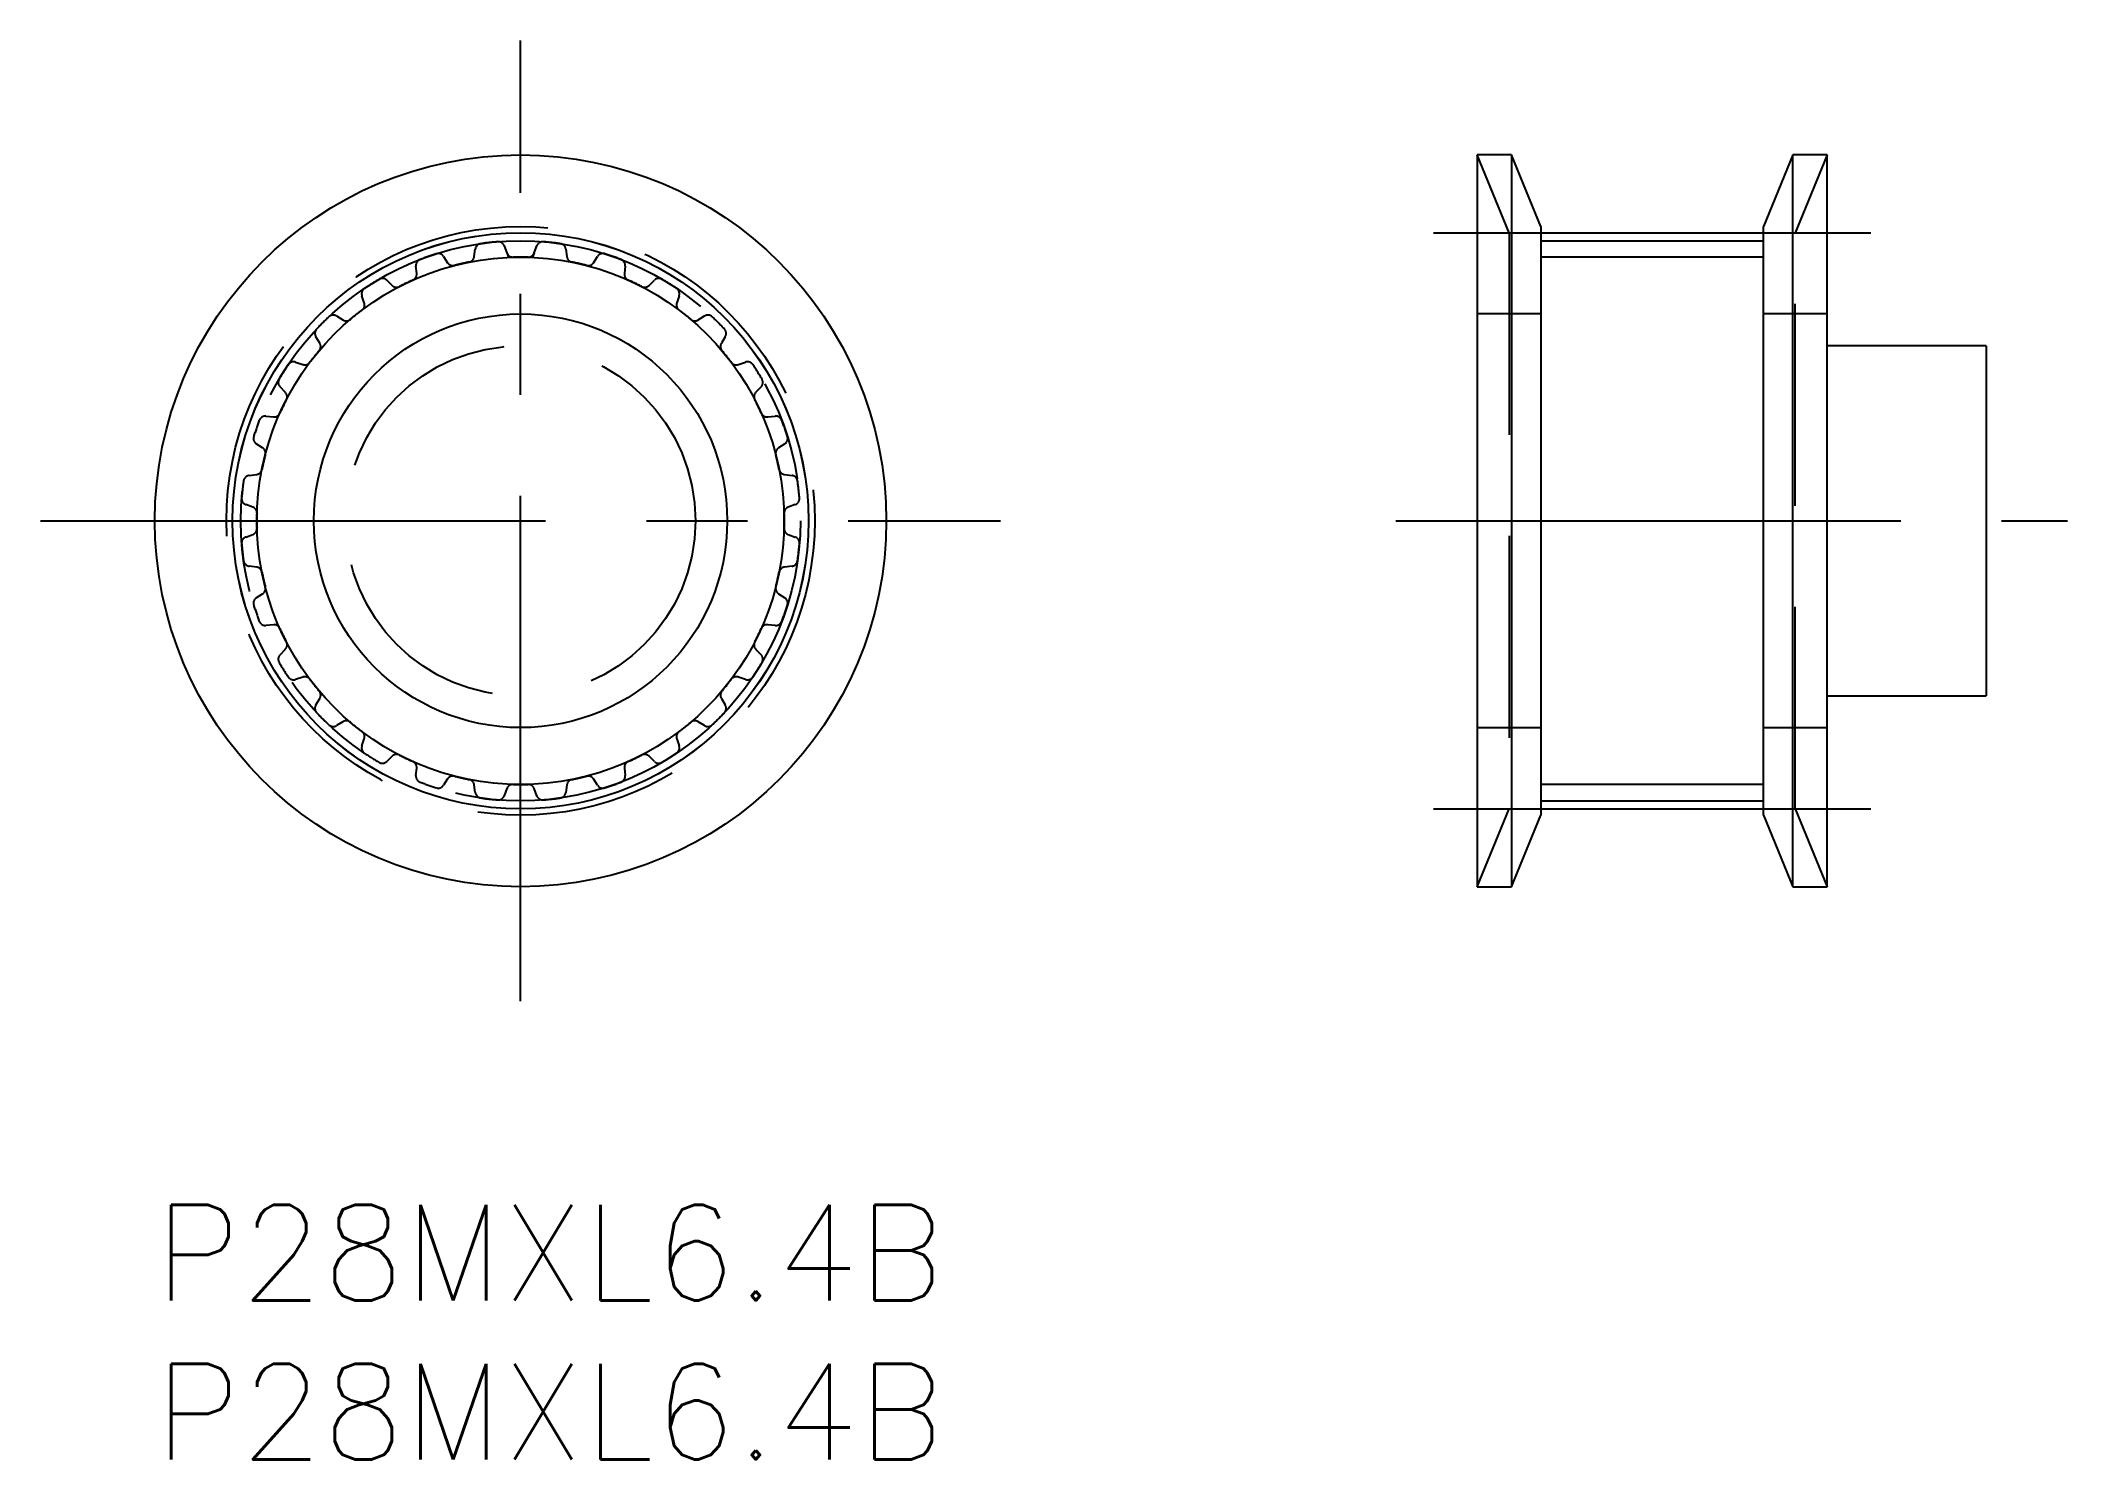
# Model space of a CAD drawing. Extents: x -3.6 to 60.1, y -8 to 36.6.
import ezdxf

# ---------------------------------------------------------------- set-up
doc = ezdxf.new("R2010")
doc.units = 0
doc.header["$LTSCALE"] = 0.5
for name, pattern in [('CENTER', [50.8, 31.75, -6.35, 6.35, -6.35]), ('DASHED', [19.05, 12.7, -6.35]), ('PHANTOM', [63.5, 31.75, -6.35, 6.35, -6.35, 6.35, -6.35])]:
    doc.linetypes.add(name, pattern=pattern)
for name, color, linetype in [('MSM_CENTER', 1, 'CENTER'), ('MSM_CONTINUOUS', 7, 'CONTINUOUS'), ('MSM_DASHED', 4, 'DASHED'), ('MSM_IMAGINARY', 6, 'PHANTOM'), ('MSM_NARROW', 5, 'CONTINUOUS'), ('MSM_PART_NUMBER', 7, 'CONTINUOUS')]:
    doc.layers.add(name, color=color, linetype=linetype)
doc.styles.get("Standard").update_dxf_attribs({"font": 'txt.shx', "height": 3, "bigfont": 'bigfont.shx'})

msp = doc.modelspace()

# ---------------------------------------------------------------- linework, layer by layer
at = {"layer": 'MSM_CENTER'}
for p, q in [((11.5, 6.406), (11.5, 36.594)), ((40.207, 30.555), (53.957, 30.555)), ((-3.594, 21.5), (26.594, 21.5)), ((39.022, 21.5), (60.142, 21.5)), ((40.207, 12.445), (53.957, 12.445))]:
    msp.add_line(p, q, dxfattribs=at)
msp.add_circle((11.5, 21.5), 9.055, dxfattribs=at)
at = {"layer": 'MSM_CONTINUOUS'}
for p, q in [((42.662, 33), (41.582, 33)), ((41.582, 33), (41.582, 10)), ((43.582, 30.75), (42.662, 33)), ((42.662, 33), (42.662, 10)), ((51.501, 33), (50.582, 30.75)), ((52.582, 33), (51.501, 33)), ((51.501, 10), (51.501, 33)), ((52.582, 10), (52.582, 33)), ((43.582, 30.75), (43.582, 12.25)), ((50.582, 12.25), (50.582, 30.75)), ((43.582, 30.3), (50.582, 30.3)), ((57.582, 27), (52.582, 27)), ((57.582, 27), (57.582, 16)), ((52.582, 16), (57.582, 16)), ((42.662, 10), (43.582, 12.25)), ((43.582, 12.7), (50.582, 12.7)), ((50.582, 12.25), (51.501, 10)), ((41.582, 10), (42.662, 10)), ((51.501, 10), (52.582, 10))]:
    msp.add_line(p, q, dxfattribs=at)
for radius in [11.5, 9.054, 6.5]:
    msp.add_circle((11.5, 21.5), radius, dxfattribs=at)
at = {"layer": 'MSM_DASHED'}
for p, q in [((42.582, 30.554), (41.582, 33)), ((52.582, 33), (51.582, 30.554)), ((10.046, 29.803), (10.075, 30.037)), ((10.989, 30.14), (11.07, 29.918)), ((11.93, 29.918), (12.011, 30.14)), ((12.925, 30.037), (12.954, 29.803)), ((42.582, 30.554), (42.582, 12.446)), ((51.582, 12.446), (51.582, 30.554)), ((8.235, 29.271), (8.211, 29.506)), ((9.08, 29.81), (9.208, 29.611)), ((13.792, 29.611), (13.92, 29.81)), ((14.789, 29.506), (14.765, 29.271)), ((7.291, 29.063), (7.46, 28.898)), ((15.54, 28.898), (15.709, 29.063)), ((6.587, 28.35), (6.512, 28.573)), ((16.488, 28.573), (16.413, 28.35)), ((5.714, 27.937), (5.915, 27.814)), ((17.085, 27.814), (17.286, 27.937)), ((43.582, 28), (41.582, 28)), ((52.582, 28), (50.582, 28)), ((5.186, 27.085), (5.063, 27.286)), ((17.937, 27.286), (17.814, 27.085)), ((4.427, 26.488), (4.65, 26.413)), ((18.35, 26.413), (18.573, 26.488)), ((4.102, 25.54), (3.937, 25.709)), ((19.063, 25.709), (18.898, 25.54)), ((3.494, 24.789), (3.729, 24.765)), ((19.271, 24.765), (19.506, 24.789)), ((3.389, 23.792), (3.19, 23.92)), ((19.81, 23.92), (19.611, 23.792)), ((2.963, 22.925), (3.197, 22.954)), ((19.803, 22.954), (20.037, 22.925)), ((3.082, 21.93), (2.86, 22.011)), ((20.14, 22.011), (19.918, 21.93)), ((2.86, 20.989), (3.082, 21.07)), ((19.918, 21.07), (20.14, 20.989)), ((3.197, 20.046), (2.963, 20.075)), ((20.037, 20.075), (19.803, 20.046)), ((3.19, 19.08), (3.389, 19.208)), ((19.611, 19.208), (19.81, 19.08)), ((3.729, 18.235), (3.494, 18.211)), ((19.506, 18.211), (19.271, 18.235)), ((3.937, 17.291), (4.102, 17.46)), ((18.898, 17.46), (19.063, 17.291)), ((4.65, 16.587), (4.427, 16.512)), ((18.573, 16.512), (18.35, 16.587)), ((5.063, 15.714), (5.186, 15.915)), ((17.814, 15.915), (17.937, 15.714)), ((5.915, 15.186), (5.714, 15.063)), ((17.286, 15.063), (17.085, 15.186)), ((41.582, 15), (43.582, 15)), ((50.582, 15), (52.582, 15)), ((6.512, 14.427), (6.587, 14.65)), ((7.46, 14.102), (7.291, 13.937)), ((15.709, 13.937), (15.54, 14.102)), ((16.413, 14.65), (16.488, 14.427)), ((8.211, 13.494), (8.235, 13.729)), ((9.208, 13.389), (9.08, 13.19)), ((13.92, 13.19), (13.792, 13.389)), ((14.765, 13.729), (14.789, 13.494)), ((10.075, 12.963), (10.046, 13.197)), ((11.07, 13.082), (10.989, 12.86)), ((12.011, 12.86), (11.93, 13.082)), ((12.954, 13.197), (12.925, 12.963)), ((41.582, 10), (42.582, 12.446)), ((51.582, 12.446), (52.582, 10))]:
    msp.add_line(p, q, dxfattribs=at)
for radius in [9.25, 5.5]:
    msp.add_circle((11.5, 21.5), radius, dxfattribs=at)
for centre, radius, start, end in [((10.274, 30.012), 0.2, 98.19843, 172.85714), ((11.5, 21.5), 8.8, 94.65872, 98.19842), ((10.802, 30.072), 0.2, 20, 94.65872), ((12.198, 30.072), 0.2, 85.34128, 160), ((11.5, 21.5), 8.8, 81.80158, 85.34128), ((12.726, 30.012), 0.2, 7.14286, 81.80158), ((8.41, 29.526), 0.2, 111.05558, 185.71429), ((11.5, 21.5), 8.8, 107.51587, 111.05556), ((8.912, 29.701), 0.2, 32.85714, 107.51587), ((9.376, 29.72), 0.2, 212.85714, 284.4897), ((11.5, 21.5), 8.29, 101.22459, 104.48969), ((9.847, 29.828), 0.2, 281.22459, 352.85714), ((11.258, 29.987), 0.2, 200, 271.63254), ((11.5, 21.5), 8.29, 88.36745, 91.63255), ((11.742, 29.987), 0.2, 268.36745, 340), ((13.153, 29.828), 0.2, 187.14286, 258.7754), ((11.5, 21.5), 8.29, 75.51031, 78.77541), ((13.624, 29.72), 0.2, 255.51031, 327.14286), ((14.088, 29.701), 0.2, 72.48413, 147.14286), ((11.5, 21.5), 8.8, 68.94444, 72.48413), ((14.59, 29.526), 0.2, 354.28571, 68.94444), ((6.702, 28.637), 0.2, 123.91272, 198.57143), ((11.5, 21.5), 8.8, 120.37301, 123.9127), ((7.152, 28.92), 0.2, 45.71429, 120.37301), ((7.6, 29.041), 0.2, 225.71429, 297.34684), ((11.5, 21.5), 8.29, 114.08174, 117.34683), ((8.036, 29.251), 0.2, 294.08174, 5.71429), ((14.964, 29.251), 0.2, 174.28571, 245.91825), ((11.5, 21.5), 8.29, 62.65317, 65.91826), ((15.4, 29.041), 0.2, 242.65317, 314.28571), ((15.848, 28.92), 0.2, 59.62699, 134.28571), ((11.5, 21.5), 8.8, 56.0873, 59.62699), ((16.298, 28.637), 0.2, 341.42857, 56.0873), ((11.5, 21.5), 8.29, 126.93888, 130.20398), ((6.398, 28.286), 0.2, 306.93888, 18.57143), ((16.602, 28.286), 0.2, 161.42857, 233.06111), ((11.5, 21.5), 8.29, 49.79602, 53.06112), ((5.234, 27.39), 0.2, 136.76984, 211.42857), ((11.5, 21.5), 8.8, 133.23015, 136.76985), ((5.61, 27.766), 0.2, 58.57143, 133.23015), ((6.02, 27.984), 0.2, 238.57143, 310.20399), ((16.98, 27.984), 0.2, 229.79602, 301.42857), ((17.39, 27.766), 0.2, 46.76985, 121.42857), ((11.5, 21.5), 8.8, 43.23015, 46.76985), ((17.766, 27.39), 0.2, 328.57143, 43.23015), ((11.5, 21.5), 8.29, 139.79602, 143.06112), ((5.016, 26.98), 0.2, 319.79602, 31.42857), ((17.984, 26.98), 0.2, 148.57143, 220.20397), ((11.5, 21.5), 8.29, 36.93888, 40.20398), ((11.5, 21.5), 8.8, 146.0873, 149.62699), ((4.363, 26.298), 0.2, 71.42857, 146.0873), ((4.714, 26.602), 0.2, 251.42857, 323.06113), ((18.286, 26.602), 0.2, 216.93888, 288.57143), ((18.637, 26.298), 0.2, 33.9127, 108.57143), ((11.5, 21.5), 8.8, 30.37301, 33.9127), ((4.08, 25.848), 0.2, 149.627, 224.28571), ((3.959, 25.4), 0.2, 332.65317, 44.28571), ((19.041, 25.4), 0.2, 135.71429, 207.34683), ((18.92, 25.848), 0.2, 315.71429, 30.37301), ((3.749, 24.964), 0.2, 264.28571, 335.91827), ((11.5, 21.5), 8.29, 152.65317, 155.91826), ((11.5, 21.5), 8.29, 24.08174, 27.34683), ((19.251, 24.964), 0.2, 204.08174, 275.71429), ((11.5, 21.5), 8.8, 158.94444, 162.48413), ((3.474, 24.59), 0.2, 84.28571, 158.94444), ((19.526, 24.59), 0.2, 21.05556, 95.71429), ((11.5, 21.5), 8.8, 17.51587, 21.05556), ((3.299, 24.088), 0.2, 162.48415, 237.14286), ((3.28, 23.624), 0.2, 345.51031, 57.14286), ((19.72, 23.624), 0.2, 122.85714, 194.4897), ((19.701, 24.088), 0.2, 302.85714, 17.51587), ((3.172, 23.153), 0.2, 277.14286, 348.77541), ((11.5, 21.5), 8.29, 165.51031, 168.77541), ((11.5, 21.5), 8.29, 11.22459, 14.48969), ((19.828, 23.153), 0.2, 191.22459, 262.85714), ((11.5, 21.5), 8.8, 171.80158, 175.34128), ((2.988, 22.726), 0.2, 97.14286, 171.80158), ((20.012, 22.726), 0.2, 8.19842, 82.85714), ((11.5, 21.5), 8.8, 4.65872, 8.19842), ((2.928, 22.198), 0.2, 175.34129, 250), ((3.013, 21.742), 0.2, 358.36745, 70), ((11.5, 21.5), 8.29, 178.36745, 181.63255), ((19.987, 21.742), 0.2, 110, 181.63256), ((11.5, 21.5), 8.29, 358.36745, 1.63255), ((20.072, 22.198), 0.2, 290, 4.65872), ((3.013, 21.258), 0.2, 290, 1.63256), ((19.987, 21.258), 0.2, 178.36745, 250), ((2.928, 20.802), 0.2, 110, 184.65872), ((11.5, 21.5), 8.8, 184.65872, 188.19842), ((20.072, 20.802), 0.2, 355.34128, 70), ((11.5, 21.5), 8.8, 351.80158, 355.34128), ((2.988, 20.274), 0.2, 188.19843, 262.85714), ((3.172, 19.847), 0.2, 11.22459, 82.85714), ((11.5, 21.5), 8.29, 191.22459, 194.48969), ((11.5, 21.5), 8.29, 345.51031, 348.77541), ((19.828, 19.847), 0.2, 97.14286, 168.77541), ((20.012, 20.274), 0.2, 277.14286, 351.80158), ((3.28, 19.376), 0.2, 302.85714, 14.4897), ((19.72, 19.376), 0.2, 165.51031, 237.14286), ((3.299, 18.912), 0.2, 122.85714, 197.51587), ((11.5, 21.5), 8.8, 197.51587, 201.05556), ((11.5, 21.5), 8.8, 338.94444, 342.48413), ((19.701, 18.912), 0.2, 342.48413, 57.14286), ((3.474, 18.41), 0.2, 201.05557, 275.71429), ((3.749, 18.036), 0.2, 24.08174, 95.71429), ((11.5, 21.5), 8.29, 204.08174, 207.34683), ((11.5, 21.5), 8.29, 332.65317, 335.91826), ((19.251, 18.036), 0.2, 84.28571, 155.91827), ((19.526, 18.41), 0.2, 264.28571, 338.94444), ((4.08, 17.152), 0.2, 135.71429, 210.37301), ((3.959, 17.6), 0.2, 315.71429, 27.34684), ((19.041, 17.6), 0.2, 152.65317, 224.28571), ((18.92, 17.152), 0.2, 329.62699, 44.28571), ((11.5, 21.5), 8.8, 210.37301, 213.9127), ((4.363, 16.702), 0.2, 213.91271, 288.57143), ((4.714, 16.398), 0.2, 36.93888, 108.57143), ((18.286, 16.398), 0.2, 71.42857, 143.06113), ((18.637, 16.702), 0.2, 251.42857, 326.0873), ((11.5, 21.5), 8.8, 326.0873, 329.62699), ((11.5, 21.5), 8.29, 216.93888, 220.20398), ((5.016, 16.02), 0.2, 328.57143, 40.20399), ((17.984, 16.02), 0.2, 139.79602, 211.42857), ((11.5, 21.5), 8.29, 319.79602, 323.06112), ((5.234, 15.61), 0.2, 148.57143, 223.23015), ((11.5, 21.5), 8.8, 223.23015, 226.76985), ((11.5, 21.5), 8.8, 313.23015, 316.76985), ((17.766, 15.61), 0.2, 316.76985, 31.42857), ((5.61, 15.234), 0.2, 226.76986, 301.42857), ((6.02, 15.016), 0.2, 49.79602, 121.42857), ((11.5, 21.5), 8.29, 229.79602, 233.06112), ((6.398, 14.714), 0.2, 341.42857, 53.06113), ((16.602, 14.714), 0.2, 126.93888, 198.57143), ((11.5, 21.5), 8.29, 306.93888, 310.20398), ((16.98, 15.016), 0.2, 58.57143, 130.20399), ((17.39, 15.234), 0.2, 238.57143, 313.23015), ((6.702, 14.363), 0.2, 161.42857, 236.0873), ((11.5, 21.5), 8.8, 236.0873, 239.62699), ((7.6, 13.959), 0.2, 62.65317, 134.28571), ((11.5, 21.5), 8.29, 242.65317, 245.91826), ((11.5, 21.5), 8.29, 294.08174, 297.34683), ((15.4, 13.959), 0.2, 45.71429, 117.34684), ((11.5, 21.5), 8.8, 300.37301, 303.9127), ((16.298, 14.363), 0.2, 303.91271, 18.57143), ((7.152, 14.08), 0.2, 239.627, 314.28571), ((8.036, 13.749), 0.2, 354.28571, 65.91827), ((8.41, 13.474), 0.2, 174.28571, 248.94444), ((9.376, 13.28), 0.2, 75.51031, 147.14286), ((11.5, 21.5), 8.29, 255.51031, 258.77541), ((11.5, 21.5), 8.29, 281.22459, 284.48969), ((13.624, 13.28), 0.2, 32.85714, 104.4897), ((14.59, 13.474), 0.2, 291.05557, 5.71429), ((14.964, 13.749), 0.2, 114.08174, 185.71429), ((15.848, 14.08), 0.2, 225.71429, 300.37301), ((11.5, 21.5), 8.8, 248.94444, 252.48413), ((8.912, 13.299), 0.2, 252.48414, 327.14286), ((9.847, 13.172), 0.2, 7.14286, 78.77541), ((10.274, 12.988), 0.2, 187.14286, 261.80158), ((11.5, 21.5), 8.8, 261.80158, 265.34128), ((10.802, 12.928), 0.2, 265.34129, 340), ((11.258, 13.013), 0.2, 88.36745, 160), ((11.5, 21.5), 8.29, 268.36745, 271.63255), ((11.742, 13.013), 0.2, 20, 91.63256), ((12.198, 12.928), 0.2, 200, 274.65872), ((11.5, 21.5), 8.8, 274.65872, 278.19842), ((12.726, 12.988), 0.2, 278.19843, 352.85714), ((13.153, 13.172), 0.2, 101.22459, 172.85714), ((14.088, 13.299), 0.2, 212.85714, 287.51587), ((11.5, 21.5), 8.8, 287.51587, 291.05556)]:
    msp.add_arc(centre, radius, start, end, dxfattribs=at)
at = {"layer": 'MSM_IMAGINARY'}
msp.add_circle((11.5, 21.5), 8.8, dxfattribs=at)
at = {"layer": 'MSM_NARROW'}
for p, q in [((11.07, 29.918), (11.12, 29.781)), ((11.93, 29.918), (11.88, 29.781)), ((50.582, 29.79), (43.582, 29.79)), ((50.582, 13.21), (43.582, 13.21))]:
    msp.add_line(p, q, dxfattribs=at)
msp.add_circle((11.5, 21.5), 8.29, dxfattribs=at)

# ---------------------------------------------------------------- texts
at = {"layer": 'MSM_PART_NUMBER'}
for p in [(0, -3), (0, -8)]:
    msp.add_text('P28MXL6.4B', height=3, dxfattribs=at).set_placement(p)

doc.saveas('drawing.dxf')
